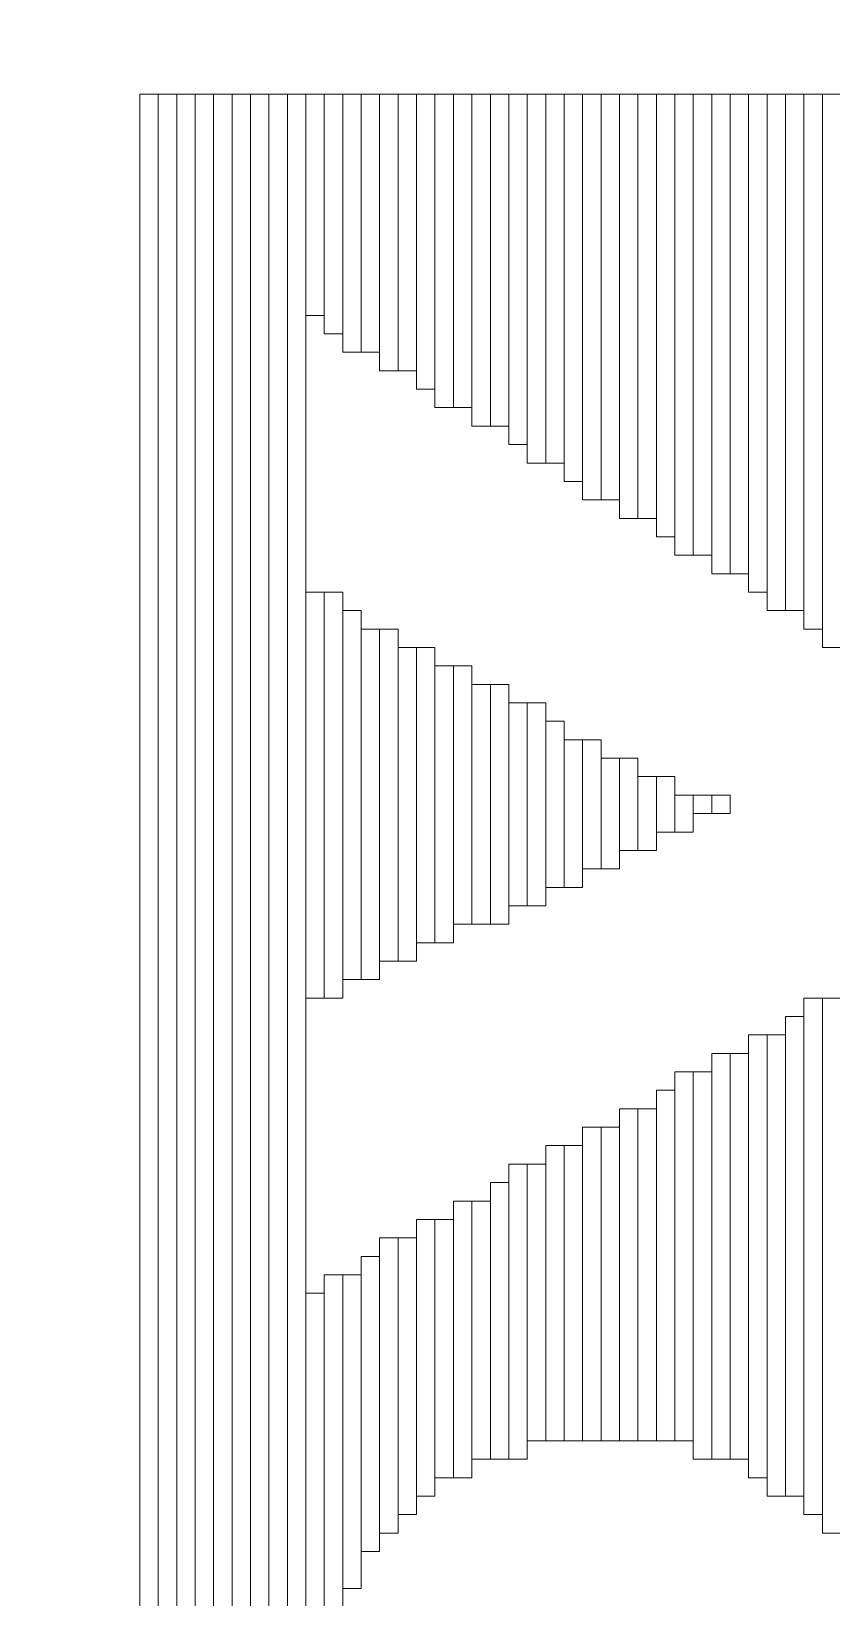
# Model space of a CAD drawing. Header units: millimetres. Extents: x -90 to 99, y -65 to 67.
# Drawn here: x -8.199 to -7.098, y 18.94 to 21.096 of the extents above; entities that cross this region are included whole.
import ezdxf

# ---------------------------------------------------------------- set-up
doc = ezdxf.new("R2010")
doc.units = ezdxf.units.MM
doc.header["$MEASUREMENT"] = 0
doc.layers.add('BG_OUTLINE', color=7, linetype='Continuous')
doc.layers.add('MA_PEN3', color=7, linetype='Continuous')

msp = doc.modelspace()

# ---------------------------------------------------------------- linework, layer by layer
at = {"layer": 'BG_OUTLINE', "color": 3, "lineweight": 9}
msp.add_open_spline([(-71.7269, -61.8795), (-71.7269, -61.8795), (-71.7343, 42.2681), (-71.7343, 42.2681), (-71.7343, 42.2681), (-71.7348, 43.0066), (-71.4419, 43.715), (-70.92, 44.2375), (-70.92, 44.2375), (-70.3982, 44.76), (-69.6866, 45.0538), (-68.9482, 45.0543), (-68.9482, 45.0543), (-68.9482, 45.0543), (75.2046, 45.0543), (75.2046, 45.0543), (75.2046, 45.0543), (76.8319, 45.0552), (78.1763, 43.7805), (78.2661, 42.1556), (78.2661, 42.1556), (78.2661, 42.1556), (78.2661, 31.2814), (78.2661, 31.2814), (78.2661, 31.2814), (78.2661, 31.2814), (72.2646, 31.2814), (72.2646, 31.2814), (72.2646, 31.2814), (72.2646, 31.2814), (72.2646, 26.9814), (72.2646, 26.9814), (72.2646, 26.9814), (72.2646, 26.9814), (78.2661, 26.9814), (78.2661, 26.9814), (78.2661, 26.9814), (78.2661, 26.9814), (78.2661, 18.6553), (78.2661, 18.6553), (78.2661, 18.6553), (78.2661, 18.6553), (72.2496, 18.6553), (72.2496, 18.6553), (72.2496, 18.6553), (72.2496, 18.6553), (72.2496, 14.3553), (72.2496, 14.3553), (72.2496, 14.3553), (72.2496, 14.3553), (78.2661, 14.3553), (78.2661, 14.3553), (78.2661, 14.3553), (78.2661, 14.3553), (78.2661, 9.255), (78.2661, 9.255), (78.2661, 9.255), (78.2661, 9.255), (72.2648, 9.255), (72.2648, 9.255), (72.2648, 9.255), (72.2648, 9.255), (72.2648, 4.955), (72.2648, 4.955), (72.2648, 4.955), (72.2648, 4.955), (78.2661, 4.955), (78.2661, 4.955), (78.2661, 4.955), (78.2661, 4.955), (78.2661, -3.3762), (78.2661, -3.3762), (78.2661, -3.3762), (78.2661, -3.3762), (72.2445, -3.3762), (72.2445, -3.3762), (72.2445, -3.3762), (72.2445, -3.3762), (72.2445, -7.6762), (72.2445, -7.6762), (72.2445, -7.6762), (72.2445, -7.6762), (78.2661, -7.6762), (78.2661, -7.6762), (78.2661, -7.6762), (78.2661, -7.6762), (78.2661, -12.7615), (78.2661, -12.7615), (78.2661, -12.7615), (78.2661, -12.7615), (72.2651, -12.7615), (72.2651, -12.7615), (72.2651, -12.7615), (72.2651, -12.7615), (72.2651, -17.0615), (72.2651, -17.0615), (72.2651, -17.0615), (72.2651, -17.0615), (78.2661, -17.0615), (78.2661, -17.0615), (78.2661, -17.0615), (78.2661, -17.0615), (78.2661, -25.4097), (78.2661, -25.4097), (78.2661, -25.4097), (78.2661, -25.4097), (72.2656, -25.4097), (72.2656, -25.4097), (72.2656, -25.4097), (72.2656, -25.4097), (72.2656, -29.7097), (72.2656, -29.7097), (72.2656, -29.7097), (72.2656, -29.7097), (78.2661, -29.7097), (78.2661, -29.7097), (78.2661, -29.7097), (78.2661, -29.7097), (78.2661, -34.793), (78.2661, -34.793), (78.2661, -34.793), (78.2661, -34.793), (72.2679, -34.793), (72.2679, -34.793), (72.2679, -34.793), (72.2679, -34.793), (72.2679, -39.0929), (72.2679, -39.0929), (72.2679, -39.0929), (72.2679, -39.0929), (78.2661, -39.0929), (78.2661, -39.0929), (78.2661, -39.0929), (78.2661, -39.0929), (78.2661, -47.4269), (78.2661, -47.4269), (78.2661, -47.4269), (78.2661, -47.4269), (72.2679, -47.4269), (72.2679, -47.4269), (72.2679, -47.4269), (72.2679, -47.4269), (72.2679, -51.7269), (72.2679, -51.7269), (72.2679, -51.7269), (72.2679, -51.7269), (78.2661, -51.7269), (78.2661, -51.7269), (78.2661, -51.7269), (78.2661, -51.7269), (78.2661, -51.8138), (78.2661, -51.8138), (78.2661, -51.8138), (78.2661, -51.8138), (78.2656, -61.8468), (78.2656, -61.8468), (78.2656, -61.8468), (78.2661, -62.6669), (77.9407, -63.4536), (77.3612, -64.0339), (77.3612, -64.0339), (76.7817, -64.6142), (75.9915, -64.9405), (75.1713, -64.941), (75.1713, -64.941), (75.1713, -64.941), (-68.6609, -64.9456), (-68.6609, -64.9456), (-68.6609, -64.9456), (-69.4735, -64.9461), (-70.2531, -64.6237), (-70.8281, -64.0495), (-70.8281, -64.0495), (-71.4031, -63.4752), (-71.7264, -62.6922), (-71.7269, -61.8795)], degree=3, knots=[0, 0, 0, 0, 0.022727, 0.022727, 0.022727, 0.022727, 0.045455, 0.045455, 0.045455, 0.045455, 0.068182, 0.068182, 0.068182, 0.068182, 0.090909, 0.090909, 0.090909, 0.090909, 0.113636, 0.113636, 0.113636, 0.113636, 0.136364, 0.136364, 0.136364, 0.136364, 0.159091, 0.159091, 0.159091, 0.159091, 0.181818, 0.181818, 0.181818, 0.181818, 0.204545, 0.204545, 0.204545, 0.204545, 0.227273, 0.227273, 0.227273, 0.227273, 0.25, 0.25, 0.25, 0.25, 0.272727, 0.272727, 0.272727, 0.272727, 0.295455, 0.295455, 0.295455, 0.295455, 0.318182, 0.318182, 0.318182, 0.318182, 0.340909, 0.340909, 0.340909, 0.340909, 0.363636, 0.363636, 0.363636, 0.363636, 0.386364, 0.386364, 0.386364, 0.386364, 0.409091, 0.409091, 0.409091, 0.409091, 0.431818, 0.431818, 0.431818, 0.431818, 0.454545, 0.454545, 0.454545, 0.454545, 0.477273, 0.477273, 0.477273, 0.477273, 0.5, 0.5, 0.5, 0.5, 0.522727, 0.522727, 0.522727, 0.522727, 0.545455, 0.545455, 0.545455, 0.545455, 0.568182, 0.568182, 0.568182, 0.568182, 0.590909, 0.590909, 0.590909, 0.590909, 0.613636, 0.613636, 0.613636, 0.613636, 0.636364, 0.636364, 0.636364, 0.636364, 0.659091, 0.659091, 0.659091, 0.659091, 0.681818, 0.681818, 0.681818, 0.681818, 0.704545, 0.704545, 0.704545, 0.704545, 0.727273, 0.727273, 0.727273, 0.727273, 0.75, 0.75, 0.75, 0.75, 0.772727, 0.772727, 0.772727, 0.772727, 0.795455, 0.795455, 0.795455, 0.795455, 0.818182, 0.818182, 0.818182, 0.818182, 0.840909, 0.840909, 0.840909, 0.840909, 0.863636, 0.863636, 0.863636, 0.863636, 0.886364, 0.886364, 0.886364, 0.886364, 0.909091, 0.909091, 0.909091, 0.909091, 0.931818, 0.931818, 0.931818, 0.931818, 0.954545, 0.954545, 0.954545, 0.954545, 0.977273, 0.977273, 0.977273, 0.977273, 1, 1, 1, 1], dxfattribs=at)
at = {"layer": 'MA_PEN3', "color": 5, "lineweight": 9}
for points in [[(-8.0246, 17.7843), (-8.0246, 17.7843), (-8.05, 17.7843), (-8.05, 17.7843), (-8.05, 17.7843), (-8.05, 17.7843), (-8.05, 21.0101), (-8.05, 21.0101), (-8.05, 21.0101), (-8.05, 21.0101), (-8.0246, 21.0101), (-8.0246, 21.0101), (-8.0246, 21.0101), (-8.0246, 21.0101), (-8.0246, 17.7843), (-8.0246, 17.7843)], [(-7.9992, 17.7843), (-7.9992, 17.7843), (-8.0246, 17.7843), (-8.0246, 17.7843), (-8.0246, 17.7843), (-8.0246, 17.7843), (-8.0246, 21.0101), (-8.0246, 21.0101), (-8.0246, 21.0101), (-8.0246, 21.0101), (-7.9992, 21.0101), (-7.9992, 21.0101), (-7.9992, 21.0101), (-7.9992, 21.0101), (-7.9992, 17.7843), (-7.9992, 17.7843)], [(-7.9738, 17.7843), (-7.9738, 17.7843), (-7.9992, 17.7843), (-7.9992, 17.7843), (-7.9992, 17.7843), (-7.9992, 17.7843), (-7.9992, 21.0101), (-7.9992, 21.0101), (-7.9992, 21.0101), (-7.9992, 21.0101), (-7.9738, 21.0101), (-7.9738, 21.0101), (-7.9738, 21.0101), (-7.9738, 21.0101), (-7.9738, 17.7843), (-7.9738, 17.7843)], [(-7.9484, 17.7843), (-7.9484, 17.7843), (-7.9738, 17.7843), (-7.9738, 17.7843), (-7.9738, 17.7843), (-7.9738, 17.7843), (-7.9738, 21.0101), (-7.9738, 21.0101), (-7.9738, 21.0101), (-7.9738, 21.0101), (-7.9484, 21.0101), (-7.9484, 21.0101), (-7.9484, 21.0101), (-7.9484, 21.0101), (-7.9484, 17.7843), (-7.9484, 17.7843)], [(-7.923, 17.7843), (-7.923, 17.7843), (-7.9484, 17.7843), (-7.9484, 17.7843), (-7.9484, 17.7843), (-7.9484, 17.7843), (-7.9484, 21.0101), (-7.9484, 21.0101), (-7.9484, 21.0101), (-7.9484, 21.0101), (-7.923, 21.0101), (-7.923, 21.0101), (-7.923, 21.0101), (-7.923, 21.0101), (-7.923, 17.7843), (-7.923, 17.7843)], [(-7.8976, 17.7843), (-7.8976, 17.7843), (-7.923, 17.7843), (-7.923, 17.7843), (-7.923, 17.7843), (-7.923, 17.7843), (-7.923, 21.0101), (-7.923, 21.0101), (-7.923, 21.0101), (-7.923, 21.0101), (-7.8976, 21.0101), (-7.8976, 21.0101), (-7.8976, 21.0101), (-7.8976, 21.0101), (-7.8976, 17.7843), (-7.8976, 17.7843)], [(-7.8722, 17.7843), (-7.8722, 17.7843), (-7.8976, 17.7843), (-7.8976, 17.7843), (-7.8976, 17.7843), (-7.8976, 17.7843), (-7.8976, 21.0101), (-7.8976, 21.0101), (-7.8976, 21.0101), (-7.8976, 21.0101), (-7.8722, 21.0101), (-7.8722, 21.0101), (-7.8722, 21.0101), (-7.8722, 21.0101), (-7.8722, 17.7843), (-7.8722, 17.7843)], [(-7.8468, 17.7843), (-7.8468, 17.7843), (-7.8722, 17.7843), (-7.8722, 17.7843), (-7.8722, 17.7843), (-7.8722, 17.7843), (-7.8722, 21.0101), (-7.8722, 21.0101), (-7.8722, 21.0101), (-7.8722, 21.0101), (-7.8468, 21.0101), (-7.8468, 21.0101), (-7.8468, 21.0101), (-7.8468, 21.0101), (-7.8468, 17.7843), (-7.8468, 17.7843)], [(-7.8214, 17.7843), (-7.8214, 17.7843), (-7.8468, 17.7843), (-7.8468, 17.7843), (-7.8468, 17.7843), (-7.8468, 17.7843), (-7.8468, 21.0101), (-7.8468, 21.0101), (-7.8468, 21.0101), (-7.8468, 21.0101), (-7.8214, 21.0101), (-7.8214, 21.0101), (-7.8214, 21.0101), (-7.8214, 21.0101), (-7.8214, 17.7843), (-7.8214, 17.7843)], [(-7.796, 20.7053), (-7.796, 20.7053), (-7.8214, 20.7053), (-7.8214, 20.7053), (-7.8214, 20.7053), (-7.8214, 20.7053), (-7.8214, 21.0101), (-7.8214, 21.0101), (-7.8214, 21.0101), (-7.8214, 21.0101), (-7.796, 21.0101), (-7.796, 21.0101), (-7.796, 21.0101), (-7.796, 21.0101), (-7.796, 20.7053), (-7.796, 20.7053)], [(-7.7706, 20.6799), (-7.7706, 20.6799), (-7.796, 20.6799), (-7.796, 20.6799), (-7.796, 20.6799), (-7.796, 20.6799), (-7.796, 21.0101), (-7.796, 21.0101), (-7.796, 21.0101), (-7.796, 21.0101), (-7.7706, 21.0101), (-7.7706, 21.0101), (-7.7706, 21.0101), (-7.7706, 21.0101), (-7.7706, 20.6799), (-7.7706, 20.6799)], [(-7.7452, 20.6545), (-7.7452, 20.6545), (-7.7706, 20.6545), (-7.7706, 20.6545), (-7.7706, 20.6545), (-7.7706, 20.6545), (-7.7706, 21.0101), (-7.7706, 21.0101), (-7.7706, 21.0101), (-7.7706, 21.0101), (-7.7452, 21.0101), (-7.7452, 21.0101), (-7.7452, 21.0101), (-7.7452, 21.0101), (-7.7452, 20.6545), (-7.7452, 20.6545)], [(-7.7198, 20.6545), (-7.7198, 20.6545), (-7.7452, 20.6545), (-7.7452, 20.6545), (-7.7452, 20.6545), (-7.7452, 20.6545), (-7.7452, 21.0101), (-7.7452, 21.0101), (-7.7452, 21.0101), (-7.7452, 21.0101), (-7.7198, 21.0101), (-7.7198, 21.0101), (-7.7198, 21.0101), (-7.7198, 21.0101), (-7.7198, 20.6545), (-7.7198, 20.6545)], [(-7.6944, 20.6291), (-7.6944, 20.6291), (-7.7198, 20.6291), (-7.7198, 20.6291), (-7.7198, 20.6291), (-7.7198, 20.6291), (-7.7198, 21.0101), (-7.7198, 21.0101), (-7.7198, 21.0101), (-7.7198, 21.0101), (-7.6944, 21.0101), (-7.6944, 21.0101), (-7.6944, 21.0101), (-7.6944, 21.0101), (-7.6944, 20.6291), (-7.6944, 20.6291)], [(-7.669, 20.6291), (-7.669, 20.6291), (-7.6944, 20.6291), (-7.6944, 20.6291), (-7.6944, 20.6291), (-7.6944, 20.6291), (-7.6944, 21.0101), (-7.6944, 21.0101), (-7.6944, 21.0101), (-7.6944, 21.0101), (-7.669, 21.0101), (-7.669, 21.0101), (-7.669, 21.0101), (-7.669, 21.0101), (-7.669, 20.6291), (-7.669, 20.6291)], [(-7.6436, 20.6037), (-7.6436, 20.6037), (-7.669, 20.6037), (-7.669, 20.6037), (-7.669, 20.6037), (-7.669, 20.6037), (-7.669, 21.0101), (-7.669, 21.0101), (-7.669, 21.0101), (-7.669, 21.0101), (-7.6436, 21.0101), (-7.6436, 21.0101), (-7.6436, 21.0101), (-7.6436, 21.0101), (-7.6436, 20.6037), (-7.6436, 20.6037)], [(-7.6182, 20.5783), (-7.6182, 20.5783), (-7.6436, 20.5783), (-7.6436, 20.5783), (-7.6436, 20.5783), (-7.6436, 20.5783), (-7.6436, 21.0101), (-7.6436, 21.0101), (-7.6436, 21.0101), (-7.6436, 21.0101), (-7.6182, 21.0101), (-7.6182, 21.0101), (-7.6182, 21.0101), (-7.6182, 21.0101), (-7.6182, 20.5783), (-7.6182, 20.5783)], [(-7.5928, 20.5783), (-7.5928, 20.5783), (-7.6182, 20.5783), (-7.6182, 20.5783), (-7.6182, 20.5783), (-7.6182, 20.5783), (-7.6182, 21.0101), (-7.6182, 21.0101), (-7.6182, 21.0101), (-7.6182, 21.0101), (-7.5928, 21.0101), (-7.5928, 21.0101), (-7.5928, 21.0101), (-7.5928, 21.0101), (-7.5928, 20.5783), (-7.5928, 20.5783)], [(-7.5674, 20.5529), (-7.5674, 20.5529), (-7.5928, 20.5529), (-7.5928, 20.5529), (-7.5928, 20.5529), (-7.5928, 20.5529), (-7.5928, 21.0101), (-7.5928, 21.0101), (-7.5928, 21.0101), (-7.5928, 21.0101), (-7.5674, 21.0101), (-7.5674, 21.0101), (-7.5674, 21.0101), (-7.5674, 21.0101), (-7.5674, 20.5529), (-7.5674, 20.5529)], [(-7.542, 20.5529), (-7.542, 20.5529), (-7.5674, 20.5529), (-7.5674, 20.5529), (-7.5674, 20.5529), (-7.5674, 20.5529), (-7.5674, 21.0101), (-7.5674, 21.0101), (-7.5674, 21.0101), (-7.5674, 21.0101), (-7.542, 21.0101), (-7.542, 21.0101), (-7.542, 21.0101), (-7.542, 21.0101), (-7.542, 20.5529), (-7.542, 20.5529)], [(-7.5166, 20.5275), (-7.5166, 20.5275), (-7.542, 20.5275), (-7.542, 20.5275), (-7.542, 20.5275), (-7.542, 20.5275), (-7.542, 21.0101), (-7.542, 21.0101), (-7.542, 21.0101), (-7.542, 21.0101), (-7.5166, 21.0101), (-7.5166, 21.0101), (-7.5166, 21.0101), (-7.5166, 21.0101), (-7.5166, 20.5275), (-7.5166, 20.5275)], [(-7.4912, 20.5021), (-7.4912, 20.5021), (-7.5166, 20.5021), (-7.5166, 20.5021), (-7.5166, 20.5021), (-7.5166, 20.5021), (-7.5166, 21.0101), (-7.5166, 21.0101), (-7.5166, 21.0101), (-7.5166, 21.0101), (-7.4912, 21.0101), (-7.4912, 21.0101), (-7.4912, 21.0101), (-7.4912, 21.0101), (-7.4912, 20.5021), (-7.4912, 20.5021)], [(-7.4658, 20.5021), (-7.4658, 20.5021), (-7.4912, 20.5021), (-7.4912, 20.5021), (-7.4912, 20.5021), (-7.4912, 20.5021), (-7.4912, 21.0101), (-7.4912, 21.0101), (-7.4912, 21.0101), (-7.4912, 21.0101), (-7.4658, 21.0101), (-7.4658, 21.0101), (-7.4658, 21.0101), (-7.4658, 21.0101), (-7.4658, 20.5021), (-7.4658, 20.5021)], [(-7.4404, 20.4767), (-7.4404, 20.4767), (-7.4658, 20.4767), (-7.4658, 20.4767), (-7.4658, 20.4767), (-7.4658, 20.4767), (-7.4658, 21.0101), (-7.4658, 21.0101), (-7.4658, 21.0101), (-7.4658, 21.0101), (-7.4404, 21.0101), (-7.4404, 21.0101), (-7.4404, 21.0101), (-7.4404, 21.0101), (-7.4404, 20.4767), (-7.4404, 20.4767)], [(-7.415, 20.4513), (-7.415, 20.4513), (-7.4404, 20.4513), (-7.4404, 20.4513), (-7.4404, 20.4513), (-7.4404, 20.4513), (-7.4404, 21.0101), (-7.4404, 21.0101), (-7.4404, 21.0101), (-7.4404, 21.0101), (-7.415, 21.0101), (-7.415, 21.0101), (-7.415, 21.0101), (-7.415, 21.0101), (-7.415, 20.4513), (-7.415, 20.4513)], [(-7.3896, 20.4513), (-7.3896, 20.4513), (-7.415, 20.4513), (-7.415, 20.4513), (-7.415, 20.4513), (-7.415, 20.4513), (-7.415, 21.0101), (-7.415, 21.0101), (-7.415, 21.0101), (-7.415, 21.0101), (-7.3896, 21.0101), (-7.3896, 21.0101), (-7.3896, 21.0101), (-7.3896, 21.0101), (-7.3896, 20.4513), (-7.3896, 20.4513)], [(-7.3642, 20.4259), (-7.3642, 20.4259), (-7.3896, 20.4259), (-7.3896, 20.4259), (-7.3896, 20.4259), (-7.3896, 20.4259), (-7.3896, 21.0101), (-7.3896, 21.0101), (-7.3896, 21.0101), (-7.3896, 21.0101), (-7.3642, 21.0101), (-7.3642, 21.0101), (-7.3642, 21.0101), (-7.3642, 21.0101), (-7.3642, 20.4259), (-7.3642, 20.4259)], [(-7.3388, 20.4259), (-7.3388, 20.4259), (-7.3642, 20.4259), (-7.3642, 20.4259), (-7.3642, 20.4259), (-7.3642, 20.4259), (-7.3642, 21.0101), (-7.3642, 21.0101), (-7.3642, 21.0101), (-7.3642, 21.0101), (-7.3388, 21.0101), (-7.3388, 21.0101), (-7.3388, 21.0101), (-7.3388, 21.0101), (-7.3388, 20.4259), (-7.3388, 20.4259)], [(-7.3134, 20.4005), (-7.3134, 20.4005), (-7.3388, 20.4005), (-7.3388, 20.4005), (-7.3388, 20.4005), (-7.3388, 20.4005), (-7.3388, 21.0101), (-7.3388, 21.0101), (-7.3388, 21.0101), (-7.3388, 21.0101), (-7.3134, 21.0101), (-7.3134, 21.0101), (-7.3134, 21.0101), (-7.3134, 21.0101), (-7.3134, 20.4005), (-7.3134, 20.4005)], [(-7.288, 20.3751), (-7.288, 20.3751), (-7.3134, 20.3751), (-7.3134, 20.3751), (-7.3134, 20.3751), (-7.3134, 20.3751), (-7.3134, 21.0101), (-7.3134, 21.0101), (-7.3134, 21.0101), (-7.3134, 21.0101), (-7.288, 21.0101), (-7.288, 21.0101), (-7.288, 21.0101), (-7.288, 21.0101), (-7.288, 20.3751), (-7.288, 20.3751)], [(-7.2626, 20.3751), (-7.2626, 20.3751), (-7.288, 20.3751), (-7.288, 20.3751), (-7.288, 20.3751), (-7.288, 20.3751), (-7.288, 21.0101), (-7.288, 21.0101), (-7.288, 21.0101), (-7.288, 21.0101), (-7.2626, 21.0101), (-7.2626, 21.0101), (-7.2626, 21.0101), (-7.2626, 21.0101), (-7.2626, 20.3751), (-7.2626, 20.3751)], [(-7.2372, 20.3497), (-7.2372, 20.3497), (-7.2626, 20.3497), (-7.2626, 20.3497), (-7.2626, 20.3497), (-7.2626, 20.3497), (-7.2626, 21.0101), (-7.2626, 21.0101), (-7.2626, 21.0101), (-7.2626, 21.0101), (-7.2372, 21.0101), (-7.2372, 21.0101), (-7.2372, 21.0101), (-7.2372, 21.0101), (-7.2372, 20.3497), (-7.2372, 20.3497)], [(-7.2118, 20.3497), (-7.2118, 20.3497), (-7.2372, 20.3497), (-7.2372, 20.3497), (-7.2372, 20.3497), (-7.2372, 20.3497), (-7.2372, 21.0101), (-7.2372, 21.0101), (-7.2372, 21.0101), (-7.2372, 21.0101), (-7.2118, 21.0101), (-7.2118, 21.0101), (-7.2118, 21.0101), (-7.2118, 21.0101), (-7.2118, 20.3497), (-7.2118, 20.3497)], [(-7.1864, 20.3243), (-7.1864, 20.3243), (-7.2118, 20.3243), (-7.2118, 20.3243), (-7.2118, 20.3243), (-7.2118, 20.3243), (-7.2118, 21.0101), (-7.2118, 21.0101), (-7.2118, 21.0101), (-7.2118, 21.0101), (-7.1864, 21.0101), (-7.1864, 21.0101), (-7.1864, 21.0101), (-7.1864, 21.0101), (-7.1864, 20.3243), (-7.1864, 20.3243)], [(-7.161, 20.2989), (-7.161, 20.2989), (-7.1864, 20.2989), (-7.1864, 20.2989), (-7.1864, 20.2989), (-7.1864, 20.2989), (-7.1864, 21.0101), (-7.1864, 21.0101), (-7.1864, 21.0101), (-7.1864, 21.0101), (-7.161, 21.0101), (-7.161, 21.0101), (-7.161, 21.0101), (-7.161, 21.0101), (-7.161, 20.2989), (-7.161, 20.2989)], [(-7.1356, 20.2989), (-7.1356, 20.2989), (-7.161, 20.2989), (-7.161, 20.2989), (-7.161, 20.2989), (-7.161, 20.2989), (-7.161, 21.0101), (-7.161, 21.0101), (-7.161, 21.0101), (-7.161, 21.0101), (-7.1356, 21.0101), (-7.1356, 21.0101), (-7.1356, 21.0101), (-7.1356, 21.0101), (-7.1356, 20.2989), (-7.1356, 20.2989)], [(-7.1102, 20.2735), (-7.1102, 20.2735), (-7.1356, 20.2735), (-7.1356, 20.2735), (-7.1356, 20.2735), (-7.1356, 20.2735), (-7.1356, 21.0101), (-7.1356, 21.0101), (-7.1356, 21.0101), (-7.1356, 21.0101), (-7.1102, 21.0101), (-7.1102, 21.0101), (-7.1102, 21.0101), (-7.1102, 21.0101), (-7.1102, 20.2735), (-7.1102, 20.2735)], [(-7.0848, 20.2481), (-7.0848, 20.2481), (-7.1102, 20.2481), (-7.1102, 20.2481), (-7.1102, 20.2481), (-7.1102, 20.2481), (-7.1102, 21.0101), (-7.1102, 21.0101), (-7.1102, 21.0101), (-7.1102, 21.0101), (-7.0848, 21.0101), (-7.0848, 21.0101), (-7.0848, 21.0101), (-7.0848, 21.0101), (-7.0848, 20.2481), (-7.0848, 20.2481)], [(-7.796, 19.7655), (-7.796, 19.7655), (-7.8214, 19.7655), (-7.8214, 19.7655), (-7.8214, 19.7655), (-7.8214, 19.7655), (-7.8214, 20.3243), (-7.8214, 20.3243), (-7.8214, 20.3243), (-7.8214, 20.3243), (-7.796, 20.3243), (-7.796, 20.3243), (-7.796, 20.3243), (-7.796, 20.3243), (-7.796, 19.7655), (-7.796, 19.7655)], [(-7.7706, 19.7655), (-7.7706, 19.7655), (-7.796, 19.7655), (-7.796, 19.7655), (-7.796, 19.7655), (-7.796, 19.7655), (-7.796, 20.3243), (-7.796, 20.3243), (-7.796, 20.3243), (-7.796, 20.3243), (-7.7706, 20.3243), (-7.7706, 20.3243), (-7.7706, 20.3243), (-7.7706, 20.3243), (-7.7706, 19.7655), (-7.7706, 19.7655)], [(-7.7452, 19.7909), (-7.7452, 19.7909), (-7.7706, 19.7909), (-7.7706, 19.7909), (-7.7706, 19.7909), (-7.7706, 19.7909), (-7.7706, 20.2989), (-7.7706, 20.2989), (-7.7706, 20.2989), (-7.7706, 20.2989), (-7.7452, 20.2989), (-7.7452, 20.2989), (-7.7452, 20.2989), (-7.7452, 20.2989), (-7.7452, 19.7909), (-7.7452, 19.7909)], [(-7.7198, 19.7909), (-7.7198, 19.7909), (-7.7452, 19.7909), (-7.7452, 19.7909), (-7.7452, 19.7909), (-7.7452, 19.7909), (-7.7452, 20.2735), (-7.7452, 20.2735), (-7.7452, 20.2735), (-7.7452, 20.2735), (-7.7198, 20.2735), (-7.7198, 20.2735), (-7.7198, 20.2735), (-7.7198, 20.2735), (-7.7198, 19.7909), (-7.7198, 19.7909)], [(-7.6944, 19.8163), (-7.6944, 19.8163), (-7.7198, 19.8163), (-7.7198, 19.8163), (-7.7198, 19.8163), (-7.7198, 19.8163), (-7.7198, 20.2735), (-7.7198, 20.2735), (-7.7198, 20.2735), (-7.7198, 20.2735), (-7.6944, 20.2735), (-7.6944, 20.2735), (-7.6944, 20.2735), (-7.6944, 20.2735), (-7.6944, 19.8163), (-7.6944, 19.8163)], [(-7.669, 19.8163), (-7.669, 19.8163), (-7.6944, 19.8163), (-7.6944, 19.8163), (-7.6944, 19.8163), (-7.6944, 19.8163), (-7.6944, 20.2481), (-7.6944, 20.2481), (-7.6944, 20.2481), (-7.6944, 20.2481), (-7.669, 20.2481), (-7.669, 20.2481), (-7.669, 20.2481), (-7.669, 20.2481), (-7.669, 19.8163), (-7.669, 19.8163)], [(-7.6436, 19.8417), (-7.6436, 19.8417), (-7.669, 19.8417), (-7.669, 19.8417), (-7.669, 19.8417), (-7.669, 19.8417), (-7.669, 20.2481), (-7.669, 20.2481), (-7.669, 20.2481), (-7.669, 20.2481), (-7.6436, 20.2481), (-7.6436, 20.2481), (-7.6436, 20.2481), (-7.6436, 20.2481), (-7.6436, 19.8417), (-7.6436, 19.8417)], [(-7.6182, 19.8417), (-7.6182, 19.8417), (-7.6436, 19.8417), (-7.6436, 19.8417), (-7.6436, 19.8417), (-7.6436, 19.8417), (-7.6436, 20.2227), (-7.6436, 20.2227), (-7.6436, 20.2227), (-7.6436, 20.2227), (-7.6182, 20.2227), (-7.6182, 20.2227), (-7.6182, 20.2227), (-7.6182, 20.2227), (-7.6182, 19.8417), (-7.6182, 19.8417)], [(-7.5928, 19.8671), (-7.5928, 19.8671), (-7.6182, 19.8671), (-7.6182, 19.8671), (-7.6182, 19.8671), (-7.6182, 19.8671), (-7.6182, 20.2227), (-7.6182, 20.2227), (-7.6182, 20.2227), (-7.6182, 20.2227), (-7.5928, 20.2227), (-7.5928, 20.2227), (-7.5928, 20.2227), (-7.5928, 20.2227), (-7.5928, 19.8671), (-7.5928, 19.8671)], [(-7.5674, 19.8671), (-7.5674, 19.8671), (-7.5928, 19.8671), (-7.5928, 19.8671), (-7.5928, 19.8671), (-7.5928, 19.8671), (-7.5928, 20.1973), (-7.5928, 20.1973), (-7.5928, 20.1973), (-7.5928, 20.1973), (-7.5674, 20.1973), (-7.5674, 20.1973), (-7.5674, 20.1973), (-7.5674, 20.1973), (-7.5674, 19.8671), (-7.5674, 19.8671)], [(-7.542, 19.8671), (-7.542, 19.8671), (-7.5674, 19.8671), (-7.5674, 19.8671), (-7.5674, 19.8671), (-7.5674, 19.8671), (-7.5674, 20.1973), (-7.5674, 20.1973), (-7.5674, 20.1973), (-7.5674, 20.1973), (-7.542, 20.1973), (-7.542, 20.1973), (-7.542, 20.1973), (-7.542, 20.1973), (-7.542, 19.8671), (-7.542, 19.8671)], [(-7.5166, 19.8925), (-7.5166, 19.8925), (-7.542, 19.8925), (-7.542, 19.8925), (-7.542, 19.8925), (-7.542, 19.8925), (-7.542, 20.1719), (-7.542, 20.1719), (-7.542, 20.1719), (-7.542, 20.1719), (-7.5166, 20.1719), (-7.5166, 20.1719), (-7.5166, 20.1719), (-7.5166, 20.1719), (-7.5166, 19.8925), (-7.5166, 19.8925)], [(-7.4912, 19.8925), (-7.4912, 19.8925), (-7.5166, 19.8925), (-7.5166, 19.8925), (-7.5166, 19.8925), (-7.5166, 19.8925), (-7.5166, 20.1719), (-7.5166, 20.1719), (-7.5166, 20.1719), (-7.5166, 20.1719), (-7.4912, 20.1719), (-7.4912, 20.1719), (-7.4912, 20.1719), (-7.4912, 20.1719), (-7.4912, 19.8925), (-7.4912, 19.8925)], [(-7.4658, 19.9179), (-7.4658, 19.9179), (-7.4912, 19.9179), (-7.4912, 19.9179), (-7.4912, 19.9179), (-7.4912, 19.9179), (-7.4912, 20.1465), (-7.4912, 20.1465), (-7.4912, 20.1465), (-7.4912, 20.1465), (-7.4658, 20.1465), (-7.4658, 20.1465), (-7.4658, 20.1465), (-7.4658, 20.1465), (-7.4658, 19.9179), (-7.4658, 19.9179)], [(-7.4404, 19.9179), (-7.4404, 19.9179), (-7.4658, 19.9179), (-7.4658, 19.9179), (-7.4658, 19.9179), (-7.4658, 19.9179), (-7.4658, 20.1211), (-7.4658, 20.1211), (-7.4658, 20.1211), (-7.4658, 20.1211), (-7.4404, 20.1211), (-7.4404, 20.1211), (-7.4404, 20.1211), (-7.4404, 20.1211), (-7.4404, 19.9179), (-7.4404, 19.9179)], [(-7.415, 19.9433), (-7.415, 19.9433), (-7.4404, 19.9433), (-7.4404, 19.9433), (-7.4404, 19.9433), (-7.4404, 19.9433), (-7.4404, 20.1211), (-7.4404, 20.1211), (-7.4404, 20.1211), (-7.4404, 20.1211), (-7.415, 20.1211), (-7.415, 20.1211), (-7.415, 20.1211), (-7.415, 20.1211), (-7.415, 19.9433), (-7.415, 19.9433)], [(-7.3896, 19.9433), (-7.3896, 19.9433), (-7.415, 19.9433), (-7.415, 19.9433), (-7.415, 19.9433), (-7.415, 19.9433), (-7.415, 20.0957), (-7.415, 20.0957), (-7.415, 20.0957), (-7.415, 20.0957), (-7.3896, 20.0957), (-7.3896, 20.0957), (-7.3896, 20.0957), (-7.3896, 20.0957), (-7.3896, 19.9433), (-7.3896, 19.9433)], [(-7.3642, 19.9687), (-7.3642, 19.9687), (-7.3896, 19.9687), (-7.3896, 19.9687), (-7.3896, 19.9687), (-7.3896, 19.9687), (-7.3896, 20.0957), (-7.3896, 20.0957), (-7.3896, 20.0957), (-7.3896, 20.0957), (-7.3642, 20.0957), (-7.3642, 20.0957), (-7.3642, 20.0957), (-7.3642, 20.0957), (-7.3642, 19.9687), (-7.3642, 19.9687)], [(-7.3388, 19.9687), (-7.3388, 19.9687), (-7.3642, 19.9687), (-7.3642, 19.9687), (-7.3642, 19.9687), (-7.3642, 19.9687), (-7.3642, 20.0703), (-7.3642, 20.0703), (-7.3642, 20.0703), (-7.3642, 20.0703), (-7.3388, 20.0703), (-7.3388, 20.0703), (-7.3388, 20.0703), (-7.3388, 20.0703), (-7.3388, 19.9687), (-7.3388, 19.9687)], [(-7.3134, 19.9941), (-7.3134, 19.9941), (-7.3388, 19.9941), (-7.3388, 19.9941), (-7.3388, 19.9941), (-7.3388, 19.9941), (-7.3388, 20.0703), (-7.3388, 20.0703), (-7.3388, 20.0703), (-7.3388, 20.0703), (-7.3134, 20.0703), (-7.3134, 20.0703), (-7.3134, 20.0703), (-7.3134, 20.0703), (-7.3134, 19.9941), (-7.3134, 19.9941)], [(-7.288, 19.9941), (-7.288, 19.9941), (-7.3134, 19.9941), (-7.3134, 19.9941), (-7.3134, 19.9941), (-7.3134, 19.9941), (-7.3134, 20.0449), (-7.3134, 20.0449), (-7.3134, 20.0449), (-7.3134, 20.0449), (-7.288, 20.0449), (-7.288, 20.0449), (-7.288, 20.0449), (-7.288, 20.0449), (-7.288, 19.9941), (-7.288, 19.9941)], [(-7.2626, 20.0195), (-7.2626, 20.0195), (-7.288, 20.0195), (-7.288, 20.0195), (-7.288, 20.0195), (-7.288, 20.0195), (-7.288, 20.0449), (-7.288, 20.0449), (-7.288, 20.0449), (-7.288, 20.0449), (-7.2626, 20.0449), (-7.2626, 20.0449), (-7.2626, 20.0449), (-7.2626, 20.0449), (-7.2626, 20.0195), (-7.2626, 20.0195)], [(-7.2372, 20.0195), (-7.2372, 20.0195), (-7.2626, 20.0195), (-7.2626, 20.0195), (-7.2626, 20.0195), (-7.2626, 20.0195), (-7.2626, 20.0449), (-7.2626, 20.0449), (-7.2626, 20.0449), (-7.2626, 20.0449), (-7.2372, 20.0449), (-7.2372, 20.0449), (-7.2372, 20.0449), (-7.2372, 20.0449), (-7.2372, 20.0195), (-7.2372, 20.0195)], [(-7.1102, 19.0543), (-7.1102, 19.0543), (-7.1356, 19.0543), (-7.1356, 19.0543), (-7.1356, 19.0543), (-7.1356, 19.0543), (-7.1356, 19.7655), (-7.1356, 19.7655), (-7.1356, 19.7655), (-7.1356, 19.7655), (-7.1102, 19.7655), (-7.1102, 19.7655), (-7.1102, 19.7655), (-7.1102, 19.7655), (-7.1102, 19.0543), (-7.1102, 19.0543)], [(-7.0848, 19.0289), (-7.0848, 19.0289), (-7.1102, 19.0289), (-7.1102, 19.0289), (-7.1102, 19.0289), (-7.1102, 19.0289), (-7.1102, 19.7655), (-7.1102, 19.7655), (-7.1102, 19.7655), (-7.1102, 19.7655), (-7.0848, 19.7655), (-7.0848, 19.7655), (-7.0848, 19.7655), (-7.0848, 19.7655), (-7.0848, 19.0289), (-7.0848, 19.0289)], [(-7.1356, 19.0797), (-7.1356, 19.0797), (-7.161, 19.0797), (-7.161, 19.0797), (-7.161, 19.0797), (-7.161, 19.0797), (-7.161, 19.7401), (-7.161, 19.7401), (-7.161, 19.7401), (-7.161, 19.7401), (-7.1356, 19.7401), (-7.1356, 19.7401), (-7.1356, 19.7401), (-7.1356, 19.7401), (-7.1356, 19.0797), (-7.1356, 19.0797)], [(-7.1864, 19.1051), (-7.1864, 19.1051), (-7.2118, 19.1051), (-7.2118, 19.1051), (-7.2118, 19.1051), (-7.2118, 19.1051), (-7.2118, 19.7147), (-7.2118, 19.7147), (-7.2118, 19.7147), (-7.2118, 19.7147), (-7.1864, 19.7147), (-7.1864, 19.7147), (-7.1864, 19.7147), (-7.1864, 19.7147), (-7.1864, 19.1051), (-7.1864, 19.1051)], [(-7.161, 19.0797), (-7.161, 19.0797), (-7.1864, 19.0797), (-7.1864, 19.0797), (-7.1864, 19.0797), (-7.1864, 19.0797), (-7.1864, 19.7147), (-7.1864, 19.7147), (-7.1864, 19.7147), (-7.1864, 19.7147), (-7.161, 19.7147), (-7.161, 19.7147), (-7.161, 19.7147), (-7.161, 19.7147), (-7.161, 19.0797), (-7.161, 19.0797)], [(-7.2372, 19.1305), (-7.2372, 19.1305), (-7.2626, 19.1305), (-7.2626, 19.1305), (-7.2626, 19.1305), (-7.2626, 19.1305), (-7.2626, 19.6893), (-7.2626, 19.6893), (-7.2626, 19.6893), (-7.2626, 19.6893), (-7.2372, 19.6893), (-7.2372, 19.6893), (-7.2372, 19.6893), (-7.2372, 19.6893), (-7.2372, 19.1305), (-7.2372, 19.1305)], [(-7.2118, 19.1305), (-7.2118, 19.1305), (-7.2372, 19.1305), (-7.2372, 19.1305), (-7.2372, 19.1305), (-7.2372, 19.1305), (-7.2372, 19.6893), (-7.2372, 19.6893), (-7.2372, 19.6893), (-7.2372, 19.6893), (-7.2118, 19.6893), (-7.2118, 19.6893), (-7.2118, 19.6893), (-7.2118, 19.6893), (-7.2118, 19.1305), (-7.2118, 19.1305)], [(-7.288, 19.1559), (-7.288, 19.1559), (-7.3134, 19.1559), (-7.3134, 19.1559), (-7.3134, 19.1559), (-7.3134, 19.1559), (-7.3134, 19.6639), (-7.3134, 19.6639), (-7.3134, 19.6639), (-7.3134, 19.6639), (-7.288, 19.6639), (-7.288, 19.6639), (-7.288, 19.6639), (-7.288, 19.6639), (-7.288, 19.1559), (-7.288, 19.1559)], [(-7.2626, 19.1305), (-7.2626, 19.1305), (-7.288, 19.1305), (-7.288, 19.1305), (-7.288, 19.1305), (-7.288, 19.1305), (-7.288, 19.6639), (-7.288, 19.6639), (-7.288, 19.6639), (-7.288, 19.6639), (-7.2626, 19.6639), (-7.2626, 19.6639), (-7.2626, 19.6639), (-7.2626, 19.6639), (-7.2626, 19.1305), (-7.2626, 19.1305)], [(-7.3134, 19.1559), (-7.3134, 19.1559), (-7.3388, 19.1559), (-7.3388, 19.1559), (-7.3388, 19.1559), (-7.3388, 19.1559), (-7.3388, 19.6385), (-7.3388, 19.6385), (-7.3388, 19.6385), (-7.3388, 19.6385), (-7.3134, 19.6385), (-7.3134, 19.6385), (-7.3134, 19.6385), (-7.3134, 19.6385), (-7.3134, 19.1559), (-7.3134, 19.1559)], [(-7.3642, 19.1559), (-7.3642, 19.1559), (-7.3896, 19.1559), (-7.3896, 19.1559), (-7.3896, 19.1559), (-7.3896, 19.1559), (-7.3896, 19.6131), (-7.3896, 19.6131), (-7.3896, 19.6131), (-7.3896, 19.6131), (-7.3642, 19.6131), (-7.3642, 19.6131), (-7.3642, 19.6131), (-7.3642, 19.6131), (-7.3642, 19.1559), (-7.3642, 19.1559)], [(-7.3388, 19.1559), (-7.3388, 19.1559), (-7.3642, 19.1559), (-7.3642, 19.1559), (-7.3642, 19.1559), (-7.3642, 19.1559), (-7.3642, 19.6131), (-7.3642, 19.6131), (-7.3642, 19.6131), (-7.3642, 19.6131), (-7.3388, 19.6131), (-7.3388, 19.6131), (-7.3388, 19.6131), (-7.3388, 19.6131), (-7.3388, 19.1559), (-7.3388, 19.1559)], [(-7.415, 19.1559), (-7.415, 19.1559), (-7.4404, 19.1559), (-7.4404, 19.1559), (-7.4404, 19.1559), (-7.4404, 19.1559), (-7.4404, 19.5877), (-7.4404, 19.5877), (-7.4404, 19.5877), (-7.4404, 19.5877), (-7.415, 19.5877), (-7.415, 19.5877), (-7.415, 19.5877), (-7.415, 19.5877), (-7.415, 19.1559), (-7.415, 19.1559)], [(-7.3896, 19.1559), (-7.3896, 19.1559), (-7.415, 19.1559), (-7.415, 19.1559), (-7.415, 19.1559), (-7.415, 19.1559), (-7.415, 19.5877), (-7.415, 19.5877), (-7.415, 19.5877), (-7.415, 19.5877), (-7.3896, 19.5877), (-7.3896, 19.5877), (-7.3896, 19.5877), (-7.3896, 19.5877), (-7.3896, 19.1559), (-7.3896, 19.1559)], [(-7.4658, 19.1559), (-7.4658, 19.1559), (-7.4912, 19.1559), (-7.4912, 19.1559), (-7.4912, 19.1559), (-7.4912, 19.1559), (-7.4912, 19.5623), (-7.4912, 19.5623), (-7.4912, 19.5623), (-7.4912, 19.5623), (-7.4658, 19.5623), (-7.4658, 19.5623), (-7.4658, 19.5623), (-7.4658, 19.5623), (-7.4658, 19.1559), (-7.4658, 19.1559)], [(-7.4404, 19.1559), (-7.4404, 19.1559), (-7.4658, 19.1559), (-7.4658, 19.1559), (-7.4658, 19.1559), (-7.4658, 19.1559), (-7.4658, 19.5623), (-7.4658, 19.5623), (-7.4658, 19.5623), (-7.4658, 19.5623), (-7.4404, 19.5623), (-7.4404, 19.5623), (-7.4404, 19.5623), (-7.4404, 19.5623), (-7.4404, 19.1559), (-7.4404, 19.1559)], [(-7.5166, 19.1305), (-7.5166, 19.1305), (-7.542, 19.1305), (-7.542, 19.1305), (-7.542, 19.1305), (-7.542, 19.1305), (-7.542, 19.5369), (-7.542, 19.5369), (-7.542, 19.5369), (-7.542, 19.5369), (-7.5166, 19.5369), (-7.5166, 19.5369), (-7.5166, 19.5369), (-7.5166, 19.5369), (-7.5166, 19.1305), (-7.5166, 19.1305)], [(-7.4912, 19.1559), (-7.4912, 19.1559), (-7.5166, 19.1559), (-7.5166, 19.1559), (-7.5166, 19.1559), (-7.5166, 19.1559), (-7.5166, 19.5369), (-7.5166, 19.5369), (-7.5166, 19.5369), (-7.5166, 19.5369), (-7.4912, 19.5369), (-7.4912, 19.5369), (-7.4912, 19.5369), (-7.4912, 19.5369), (-7.4912, 19.1559), (-7.4912, 19.1559)], [(-7.542, 19.1305), (-7.542, 19.1305), (-7.5674, 19.1305), (-7.5674, 19.1305), (-7.5674, 19.1305), (-7.5674, 19.1305), (-7.5674, 19.5115), (-7.5674, 19.5115), (-7.5674, 19.5115), (-7.5674, 19.5115), (-7.542, 19.5115), (-7.542, 19.5115), (-7.542, 19.5115), (-7.542, 19.5115), (-7.542, 19.1305), (-7.542, 19.1305)], [(-7.5928, 19.1051), (-7.5928, 19.1051), (-7.6182, 19.1051), (-7.6182, 19.1051), (-7.6182, 19.1051), (-7.6182, 19.1051), (-7.6182, 19.4861), (-7.6182, 19.4861), (-7.6182, 19.4861), (-7.6182, 19.4861), (-7.5928, 19.4861), (-7.5928, 19.4861), (-7.5928, 19.4861), (-7.5928, 19.4861), (-7.5928, 19.1051), (-7.5928, 19.1051)], [(-7.5674, 19.1305), (-7.5674, 19.1305), (-7.5928, 19.1305), (-7.5928, 19.1305), (-7.5928, 19.1305), (-7.5928, 19.1305), (-7.5928, 19.4861), (-7.5928, 19.4861), (-7.5928, 19.4861), (-7.5928, 19.4861), (-7.5674, 19.4861), (-7.5674, 19.4861), (-7.5674, 19.4861), (-7.5674, 19.4861), (-7.5674, 19.1305), (-7.5674, 19.1305)], [(-7.6436, 19.0797), (-7.6436, 19.0797), (-7.669, 19.0797), (-7.669, 19.0797), (-7.669, 19.0797), (-7.669, 19.0797), (-7.669, 19.4607), (-7.669, 19.4607), (-7.669, 19.4607), (-7.669, 19.4607), (-7.6436, 19.4607), (-7.6436, 19.4607), (-7.6436, 19.4607), (-7.6436, 19.4607), (-7.6436, 19.0797), (-7.6436, 19.0797)], [(-7.6182, 19.1051), (-7.6182, 19.1051), (-7.6436, 19.1051), (-7.6436, 19.1051), (-7.6436, 19.1051), (-7.6436, 19.1051), (-7.6436, 19.4607), (-7.6436, 19.4607), (-7.6436, 19.4607), (-7.6436, 19.4607), (-7.6182, 19.4607), (-7.6182, 19.4607), (-7.6182, 19.4607), (-7.6182, 19.4607), (-7.6182, 19.1051), (-7.6182, 19.1051)], [(-7.6944, 19.0289), (-7.6944, 19.0289), (-7.7198, 19.0289), (-7.7198, 19.0289), (-7.7198, 19.0289), (-7.7198, 19.0289), (-7.7198, 19.4353), (-7.7198, 19.4353), (-7.7198, 19.4353), (-7.7198, 19.4353), (-7.6944, 19.4353), (-7.6944, 19.4353), (-7.6944, 19.4353), (-7.6944, 19.4353), (-7.6944, 19.0289), (-7.6944, 19.0289)], [(-7.669, 19.0543), (-7.669, 19.0543), (-7.6944, 19.0543), (-7.6944, 19.0543), (-7.6944, 19.0543), (-7.6944, 19.0543), (-7.6944, 19.4353), (-7.6944, 19.4353), (-7.6944, 19.4353), (-7.6944, 19.4353), (-7.669, 19.4353), (-7.669, 19.4353), (-7.669, 19.4353), (-7.669, 19.4353), (-7.669, 19.0543), (-7.669, 19.0543)], [(-7.7198, 19.0035), (-7.7198, 19.0035), (-7.7452, 19.0035), (-7.7452, 19.0035), (-7.7452, 19.0035), (-7.7452, 19.0035), (-7.7452, 19.4099), (-7.7452, 19.4099), (-7.7452, 19.4099), (-7.7452, 19.4099), (-7.7198, 19.4099), (-7.7198, 19.4099), (-7.7198, 19.4099), (-7.7198, 19.4099), (-7.7198, 19.0035), (-7.7198, 19.0035)], [(-7.7706, 18.8765), (-7.7706, 18.8765), (-7.796, 18.8765), (-7.796, 18.8765), (-7.796, 18.8765), (-7.796, 18.8765), (-7.796, 19.3845), (-7.796, 19.3845), (-7.796, 19.3845), (-7.796, 19.3845), (-7.7706, 19.3845), (-7.7706, 19.3845), (-7.7706, 19.3845), (-7.7706, 19.3845), (-7.7706, 18.8765), (-7.7706, 18.8765)], [(-7.7452, 18.9527), (-7.7452, 18.9527), (-7.7706, 18.9527), (-7.7706, 18.9527), (-7.7706, 18.9527), (-7.7706, 18.9527), (-7.7706, 19.3845), (-7.7706, 19.3845), (-7.7706, 19.3845), (-7.7706, 19.3845), (-7.7452, 19.3845), (-7.7452, 19.3845), (-7.7452, 19.3845), (-7.7452, 19.3845), (-7.7452, 18.9527), (-7.7452, 18.9527)], [(-7.796, 18.7749), (-7.796, 18.7749), (-7.8214, 18.7749), (-7.8214, 18.7749), (-7.8214, 18.7749), (-7.8214, 18.7749), (-7.8214, 19.3591), (-7.8214, 19.3591), (-7.8214, 19.3591), (-7.8214, 19.3591), (-7.796, 19.3591), (-7.796, 19.3591), (-7.796, 19.3591), (-7.796, 19.3591), (-7.796, 18.7749), (-7.796, 18.7749)]]:
    msp.add_open_spline(points, degree=3, knots=[0, 0, 0, 0, 0.25, 0.25, 0.25, 0.25, 0.5, 0.5, 0.5, 0.5, 0.75, 0.75, 0.75, 0.75, 1, 1, 1, 1], dxfattribs=at)

doc.saveas('drawing.dxf')
